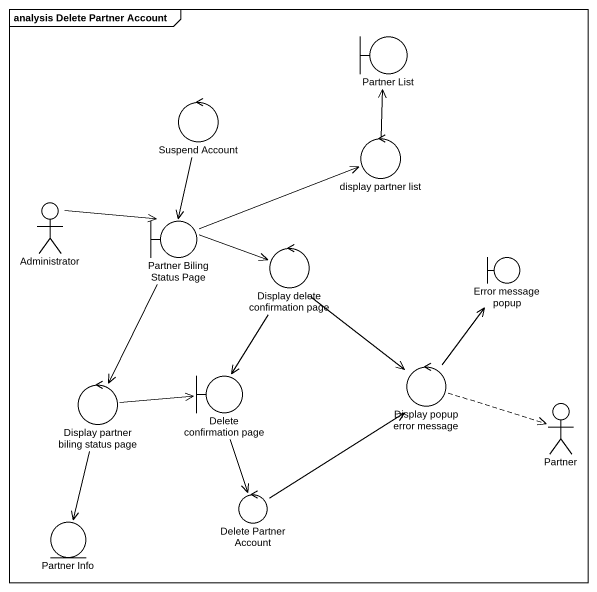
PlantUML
@startuml
mainframe analysis Delete Partner Account
boundary "Partner List" as Partner_List
control "Suspend Account" as Suspend_Account
control "display partner list" as display_partner_list
actor Administrator
boundary "Partner Biling Status Page" as Partner_Biling_Status_Page
control "Display delete confirmation page" as Display_delete_confirmation
boundary "Error message popup" as Error_message_popup
boundary "Delete confirmation page" as Delete_confirmation_page
control "Display popup error message" as Display_popup_error_message
control "Display partner biling status page" as Display_partner_biling
actor Partner
control "Delete Partner Account" as Delete_Partner_Account
entity "Partner Info" as Partner_Info
Suspend_Account --> Partner_Biling_Status_Page
display_partner_list -up-> Partner_List
Administrator -right-> Partner_Biling_Status_Page
Partner_Biling_Status_Page -right-> display_partner_list
Partner_Biling_Status_Page -right-> Display_delete_confirmation
Partner_Biling_Status_Page --> Display_partner_biling
Display_delete_confirmation --> Delete_confirmation_page
Display_delete_confirmation --> Display_popup_error_message
Delete_confirmation_page --> Delete_Partner_Account
Display_popup_error_message -up-> Error_message_popup
Display_popup_error_message .right.> Partner
Display_partner_biling -right-> Delete_confirmation_page
Display_partner_biling --> Partner_Info
Delete_Partner_Account -up-> Display_popup_error_message
@enduml
